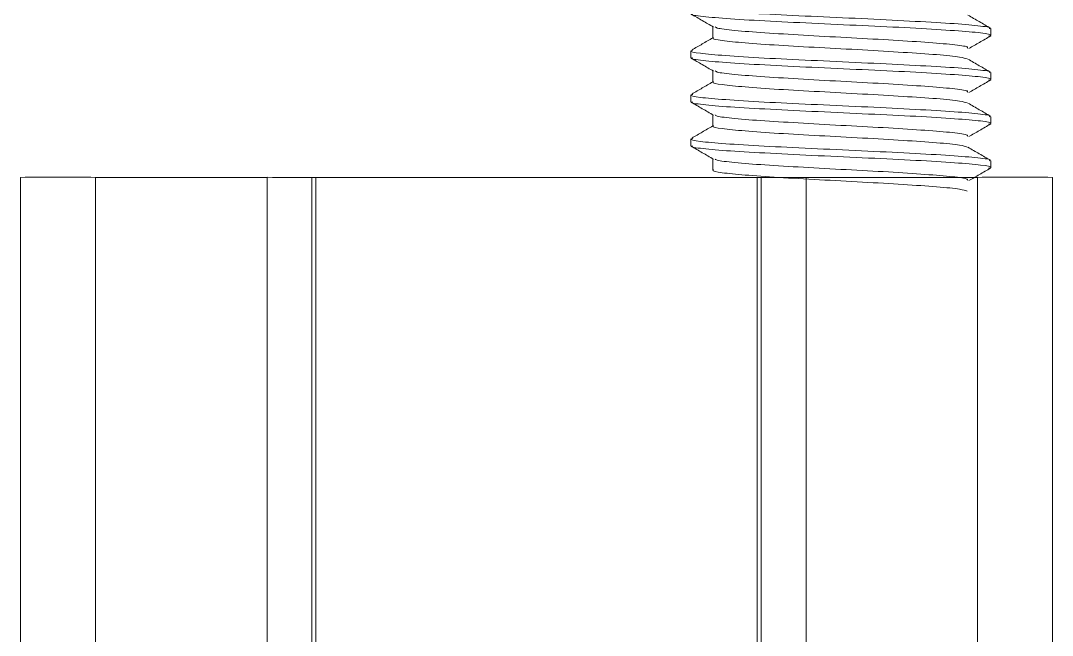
# Model space of a CAD drawing. Extents: x -976302 to -776254, y 5665 to 231437.
# Drawn here: x -799077.6 to -798869.8, y 90089.2 to 90213.1 of the extents above; entities that cross this region are included whole.
import ezdxf

# ---------------------------------------------------------------- set-up
doc = ezdxf.new("R2010")
doc.units = 0
doc.header["$LTSCALE"] = 1000
doc.header["$MEASUREMENT"] = 0
doc.layers.add('暖通', color=7, linetype='Continuous')

# ---------------------------------------------------------------- blocks, each defined once
blk = doc.blocks.new('*U7')
at = {"color": 7, "linetype": 'Continuous', "lineweight": 15}
for p, q in [((-22048.02, -7259.63), (-22048.02, -7260.45)), ((-22015.3, -7260.72), (-22015.3, -7259.4)), ((-22012.72, -7263.06), (-22012.72, -7262.24)), ((-22048.02, -7264.81), (-22048.02, -7265.64)), ((-22015.3, -7265.9), (-22015.3, -7264.59)), ((-22012.72, -7268.25), (-22012.72, -7267.42)), ((-22048.02, -7270), (-22048.02, -7270.82)), ((-22015.3, -7271.09), (-22015.3, -7269.77)), ((-22012.72, -7273.43), (-22012.72, -7272.61)), ((-22015.3, -7276.27), (-22015.3, -7274.96)), ((-22048.02, -7275.19), (-22048.02, -7276.01))]:
    blk.add_line(p, q, dxfattribs=at)
for points, knots in [([(-22012.9, -7257.88), (-22012.85, -7257.9), (-22012.52, -7258.01), (-22013.97, -7258.19), (-22017.11, -7258.49), (-22021.93, -7258.75), (-22027.66, -7259.04), (-22033.71, -7259.31), (-22039.36, -7259.58), (-22044.03, -7259.88), (-22047.07, -7260.12), (-22048.32, -7260.37), (-22047.87, -7260.48), (-22047.75, -7260.51)], [0, 0, 0, 0, 0.020956, 0.125784, 0.230725, 0.335458, 0.440362, 0.545066, 0.649956, 0.754581, 0.859545, 0.96439, 1, 1, 1, 1]), ([(-22047.84, -7259.63), (-22047.9, -7259.61), (-22048.21, -7259.49), (-22046.7, -7259.31), (-22043.49, -7259), (-22038.61, -7258.75), (-22032.86, -7258.45), (-22026.82, -7258.18), (-22021.19, -7257.91), (-22016.55, -7257.62), (-22013.61, -7257.37), (-22012.46, -7257.13), (-22012.88, -7257.02), (-22012.97, -7257)], [0, 0, 0, 0, 0.025159, 0.130433, 0.235235, 0.340569, 0.445675, 0.550666, 0.65549, 0.76083, 0.865921, 0.97091, 1, 1, 1, 1]), ([(-22045.35, -7258.04), (-22045.79, -7258.3), (-22046.68, -7258.81), (-22047.56, -7259.32), (-22048, -7259.58)], [0, 0, 0, 0, 0.500034, 1, 1, 1, 1]), ([(-22015.39, -7259.45), (-22014.95, -7259.2), (-22014.07, -7258.68), (-22013.19, -7258.17), (-22012.75, -7257.92)], [0, 0, 0, 0, 0.500014, 1, 1, 1, 1]), ([(-22048.02, -7260.49), (-22047.58, -7260.75), (-22046.73, -7261.24), (-22045.87, -7261.74), (-22045.46, -7261.97)], [0, 0, 0, 0, 0.517668, 1, 1, 1, 1]), ([(-22045.24, -7261.93), (-22045.29, -7261.9), (-22045.47, -7261.77), (-22044, -7261.53), (-22040.97, -7261.28), (-22036.67, -7260.98), (-22031.67, -7260.73), (-22026.52, -7260.43), (-22021.79, -7260.16), (-22018.1, -7259.89), (-22015.87, -7259.63), (-22015.66, -7259.49), (-22015.57, -7259.43)], [0, 0, 0, 0, 0.0446047, 0.1549405, 0.2658458, 0.3761896, 0.4869812, 0.5976326, 0.7082599, 0.819146, 0.9295768, 1, 1, 1, 1]), ([(-22015.42, -7260.72), (-22015.38, -7260.73), (-22015.12, -7260.83), (-22016.25, -7261.05), (-22018.88, -7261.3), (-22022.94, -7261.6), (-22027.8, -7261.86), (-22032.97, -7262.14), (-22037.85, -7262.43), (-22041.83, -7262.69), (-22044.57, -7262.97), (-22045.05, -7263.13), (-22045.26, -7263.2)], [0, 0, 0, 0, 0.016846, 0.1280213, 0.2392296, 0.3502223, 0.4613488, 0.5725715, 0.6837103, 0.7948399, 0.9062754, 1, 1, 1, 1]), ([(-22012.86, -7262.14), (-22013.26, -7261.9), (-22014.08, -7261.43), (-22014.89, -7260.96), (-22015.3, -7260.72)], [0, 0, 0, 0, 0.494618, 1, 1, 1, 1]), ([(-22047.84, -7264.81), (-22047.9, -7264.79), (-22048.21, -7264.67), (-22046.7, -7264.49), (-22043.49, -7264.18), (-22038.61, -7263.94), (-22032.86, -7263.64), (-22026.82, -7263.37), (-22021.19, -7263.1), (-22016.55, -7262.8), (-22013.61, -7262.55), (-22012.46, -7262.32), (-22012.88, -7262.21), (-22012.97, -7262.18)], [0, 0, 0, 0, 0.025159, 0.130433, 0.235235, 0.340569, 0.445675, 0.550666, 0.65549, 0.76083, 0.865921, 0.97091, 1, 1, 1, 1]), ([(-22012.9, -7263.06), (-22012.85, -7263.08), (-22012.52, -7263.2), (-22013.97, -7263.37), (-22017.11, -7263.68), (-22021.93, -7263.93), (-22027.66, -7264.23), (-22033.71, -7264.5), (-22039.36, -7264.76), (-22044.03, -7265.06), (-22047.07, -7265.31), (-22048.32, -7265.55), (-22047.87, -7265.67), (-22047.75, -7265.7)], [0, 0, 0, 0, 0.020956, 0.125784, 0.230725, 0.335458, 0.440362, 0.545066, 0.649956, 0.754581, 0.859545, 0.96439, 1, 1, 1, 1]), ([(-22045.35, -7263.23), (-22045.79, -7263.48), (-22046.68, -7264), (-22047.56, -7264.51), (-22048, -7264.76)], [0, 0, 0, 0, 0.500034, 1, 1, 1, 1]), ([(-22015.39, -7264.64), (-22014.95, -7264.38), (-22014.07, -7263.87), (-22013.19, -7263.36), (-22012.75, -7263.1)], [0, 0, 0, 0, 0.500014, 1, 1, 1, 1]), ([(-22045.24, -7267.12), (-22045.29, -7267.08), (-22045.47, -7266.96), (-22044, -7266.72), (-22040.97, -7266.47), (-22036.67, -7266.16), (-22031.67, -7265.91), (-22026.52, -7265.62), (-22021.79, -7265.34), (-22018.1, -7265.07), (-22015.87, -7264.82), (-22015.66, -7264.67), (-22015.57, -7264.62)], [0, 0, 0, 0, 0.0446047, 0.1549405, 0.2658458, 0.3761896, 0.4869812, 0.5976326, 0.7082599, 0.819146, 0.9295768, 1, 1, 1, 1]), ([(-22048.02, -7265.68), (-22047.58, -7265.93), (-22046.73, -7266.43), (-22045.87, -7266.92), (-22045.46, -7267.16)], [0, 0, 0, 0, 0.517668, 1, 1, 1, 1]), ([(-22015.42, -7265.9), (-22015.38, -7265.91), (-22015.12, -7266.02), (-22016.25, -7266.24), (-22018.88, -7266.49), (-22022.94, -7266.79), (-22027.8, -7267.05), (-22032.97, -7267.33), (-22037.85, -7267.62), (-22041.83, -7267.87), (-22044.57, -7268.16), (-22045.05, -7268.32), (-22045.26, -7268.39)], [0, 0, 0, 0, 0.016846, 0.1280213, 0.2392296, 0.3502223, 0.4613488, 0.5725715, 0.6837103, 0.7948399, 0.9062754, 1, 1, 1, 1]), ([(-22012.86, -7267.32), (-22013.26, -7267.09), (-22014.08, -7266.62), (-22014.89, -7266.14), (-22015.3, -7265.9)], [0, 0, 0, 0, 0.494618, 1, 1, 1, 1]), ([(-22047.84, -7270), (-22047.9, -7269.98), (-22048.21, -7269.86), (-22046.7, -7269.68), (-22043.49, -7269.37), (-22038.61, -7269.12), (-22032.86, -7268.82), (-22026.82, -7268.55), (-22021.19, -7268.28), (-22016.55, -7267.99), (-22013.61, -7267.74), (-22012.46, -7267.5), (-22012.88, -7267.39), (-22012.97, -7267.37)], [0, 0, 0, 0, 0.025159, 0.130433, 0.235235, 0.340569, 0.445675, 0.550666, 0.65549, 0.76083, 0.865921, 0.97091, 1, 1, 1, 1]), ([(-22012.9, -7268.25), (-22012.85, -7268.27), (-22012.52, -7268.38), (-22013.97, -7268.56), (-22017.11, -7268.87), (-22021.93, -7269.12), (-22027.66, -7269.41), (-22033.71, -7269.69), (-22039.36, -7269.95), (-22044.03, -7270.25), (-22047.07, -7270.5), (-22048.32, -7270.74), (-22047.87, -7270.86), (-22047.75, -7270.89)], [0, 0, 0, 0, 0.020956, 0.125784, 0.230725, 0.335458, 0.440362, 0.545066, 0.649956, 0.754581, 0.859545, 0.96439, 1, 1, 1, 1]), ([(-22045.35, -7268.41), (-22045.79, -7268.67), (-22046.68, -7269.18), (-22047.56, -7269.69), (-22048, -7269.95)], [0, 0, 0, 0, 0.500034, 1, 1, 1, 1]), ([(-22015.39, -7269.82), (-22014.95, -7269.57), (-22014.07, -7269.06), (-22013.19, -7268.54), (-22012.75, -7268.29)], [0, 0, 0, 0, 0.500014, 1, 1, 1, 1]), ([(-22045.24, -7272.31), (-22045.29, -7272.27), (-22045.47, -7272.14), (-22044, -7271.9), (-22040.97, -7271.65), (-22036.67, -7271.35), (-22031.67, -7271.1), (-22026.52, -7270.8), (-22021.79, -7270.53), (-22018.1, -7270.26), (-22015.87, -7270), (-22015.66, -7269.86), (-22015.57, -7269.8)], [0, 0, 0, 0, 0.0446047, 0.1549405, 0.2658458, 0.3761896, 0.4869812, 0.5976326, 0.7082599, 0.819146, 0.9295768, 1, 1, 1, 1]), ([(-22048.02, -7270.86), (-22047.58, -7271.12), (-22046.73, -7271.61), (-22045.87, -7272.11), (-22045.46, -7272.35)], [0, 0, 0, 0, 0.517668, 1, 1, 1, 1]), ([(-22015.42, -7271.09), (-22015.38, -7271.1), (-22015.12, -7271.2), (-22016.25, -7271.42), (-22018.88, -7271.67), (-22022.94, -7271.97), (-22027.8, -7272.24), (-22032.97, -7272.51), (-22037.85, -7272.8), (-22041.83, -7273.06), (-22044.57, -7273.34), (-22045.05, -7273.5), (-22045.26, -7273.58)], [0, 0, 0, 0, 0.016846, 0.1280213, 0.2392296, 0.3502223, 0.4613488, 0.5725715, 0.6837103, 0.7948399, 0.9062754, 1, 1, 1, 1]), ([(-22012.86, -7272.51), (-22013.26, -7272.28), (-22014.08, -7271.81), (-22014.89, -7271.33), (-22015.3, -7271.09)], [0, 0, 0, 0, 0.494618, 1, 1, 1, 1]), ([(-22047.84, -7275.19), (-22047.9, -7275.16), (-22048.21, -7275.04), (-22046.7, -7274.86), (-22043.49, -7274.56), (-22038.61, -7274.31), (-22032.86, -7274.01), (-22026.82, -7273.74), (-22021.19, -7273.47), (-22016.55, -7273.18), (-22013.61, -7272.93), (-22012.46, -7272.69), (-22012.88, -7272.58), (-22012.97, -7272.55)], [0, 0, 0, 0, 0.025159, 0.130433, 0.235235, 0.340569, 0.445675, 0.550666, 0.65549, 0.76083, 0.865921, 0.97091, 1, 1, 1, 1]), ([(-22012.9, -7273.43), (-22012.85, -7273.45), (-22012.52, -7273.57), (-22013.97, -7273.75), (-22017.11, -7274.05), (-22021.93, -7274.3), (-22027.66, -7274.6), (-22033.71, -7274.87), (-22039.36, -7275.14), (-22044.03, -7275.43), (-22047.07, -7275.68), (-22048.32, -7275.93), (-22047.87, -7276.04), (-22047.75, -7276.07)], [0, 0, 0, 0, 0.020956, 0.125784, 0.230725, 0.335458, 0.440362, 0.545066, 0.649956, 0.754581, 0.859545, 0.96439, 1, 1, 1, 1]), ([(-22045.35, -7273.6), (-22045.79, -7273.86), (-22046.68, -7274.37), (-22047.56, -7274.88), (-22048, -7275.14)], [0, 0, 0, 0, 0.500034, 1, 1, 1, 1]), ([(-22015.39, -7275.01), (-22014.95, -7274.75), (-22014.07, -7274.24), (-22013.19, -7273.73), (-22012.75, -7273.47)], [0, 0, 0, 0, 0.500014, 1, 1, 1, 1]), ([(-22045.24, -7277.49), (-22045.29, -7277.45), (-22045.47, -7277.33), (-22044, -7277.09), (-22040.97, -7276.84), (-22036.67, -7276.53), (-22031.67, -7276.28), (-22026.52, -7275.99), (-22021.79, -7275.72), (-22018.1, -7275.44), (-22015.87, -7275.19), (-22015.66, -7275.05), (-22015.57, -7274.99)], [0, 0, 0, 0, 0.0446047, 0.1549405, 0.2658458, 0.3761896, 0.4869812, 0.5976326, 0.7082599, 0.819146, 0.9295768, 1, 1, 1, 1]), ([(-22048.02, -7276.05), (-22047.58, -7276.31), (-22046.73, -7276.8), (-22045.87, -7277.29), (-22045.46, -7277.53)], [0, 0, 0, 0, 0.517668, 1, 1, 1, 1]), ([(-22015.42, -7276.27), (-22015.38, -7276.29), (-22015.12, -7276.39), (-22016.25, -7276.61), (-22018.88, -7276.86), (-22022.94, -7277.16), (-22027.8, -7277.42), (-22032.97, -7277.7), (-22037.85, -7277.99), (-22041.83, -7278.25), (-22044.57, -7278.53), (-22045.05, -7278.69), (-22045.26, -7278.76)], [0, 0, 0, 0, 0.016846, 0.1280213, 0.2392296, 0.3502223, 0.4613488, 0.5725715, 0.6837103, 0.7948399, 0.9062754, 1, 1, 1, 1])]:
    blk.add_open_spline(points, degree=3, knots=knots, dxfattribs=at)
blk = doc.blocks.new('*U23')
at = {"color": 7, "linetype": 'Continuous', "lineweight": 15}
for p, q in [((-27476.223, -7951.71), (-27476.223, -8246.831)), ((-27473.245, -7951.71), (-27466.432, -7951.71)), ((-27464.656, -7951.712), (-27464.656, -8246.833)), ((-27464.495, -7951.711), (-27446.95, -7951.71)), ((-27464.495, -7951.711), (-27464.495, -8246.832)), ((-27446.95, -7951.71), (-27446.95, -8246.832)), ((-27446.789, -7951.71), (-27446.789, -8246.831)), ((-27445.013, -7951.712), (-27438.201, -7951.712)), ((-27435.223, -7951.712), (-27435.223, -8246.833))]:
    blk.add_line(p, q, dxfattribs=at)
at = {"color": 253, "linetype": 'Continuous', "lineweight": 15, "true_color": 0x9e9e9e}
for p, q in [((-27473.245, -7951.71), (-27473.245, -8246.831)), ((-27466.432, -7951.71), (-27466.432, -8246.831)), ((-27445.013, -7951.712), (-27445.013, -8246.833)), ((-27438.201, -7951.712), (-27438.201, -8246.833))]:
    blk.add_line(p, q, dxfattribs=at)
at = {"color": 7, "linetype": 'Continuous', "lineweight": 15}
for centre, radius, start, end in [((-27474.727, -8038.279), 86.581, 89.01927, 90.98999), ((-27464.368, -6937.788), 1013.924, 269.883343, 269.9837), ((-27464.579, -7949.843), 1.871, 267.6385, 272.57), ((-27446.714, -8754.329), 802.618, 89.878575, 90.016843), ((-27436.699, -8100.311), 148.607, 89.43066, 90.5788)]:
    blk.add_arc(centre, radius, start, end, dxfattribs=at)
at = {"xscale": -0.3375196749, "yscale": 0.3375196749, "zscale": 0.3375196749}
blk.add_blockref('*U7', (-34879.315, -5495.531), dxfattribs=at)

msp = doc.modelspace()

# ---------------------------------------------------------------- block references
at = {"layer": '暖通', "color": 7, "xscale": 5.068799998611212, "yscale": 5.068799998611212, "zscale": 5.068799998611212}
msp.add_blockref('*U23', (-659806.15, 130487.14), dxfattribs=at)
msp.add_blockref('*U23', (-659806.15, 130487.14), dxfattribs=at)

doc.saveas('drawing.dxf')
